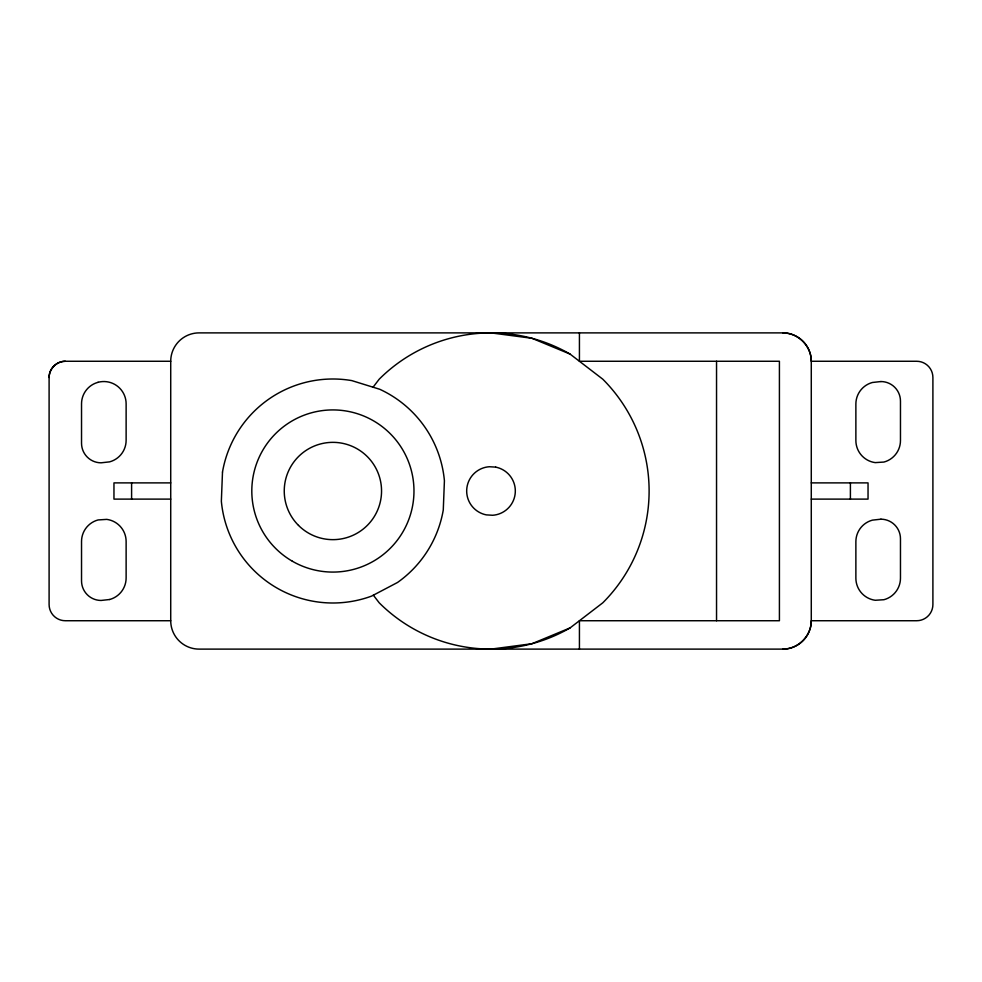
<?xml version="1.0" encoding="UTF-8"?>
<svg xmlns="http://www.w3.org/2000/svg" width="982" height="982" viewBox="0 0 982 982"><rect width="100%" height="100%" fill="white"/><g stroke="black" fill="none" stroke-linecap="round" stroke-linejoin="round"><path stroke-width="1.47" d="M170.721 620.734L65.315 620.734A16.215 16.215 0 0 1 49.1 604.519L49.1 377.481C49.051 368.802 56.637 361.216 65.315 361.266L170.721 361.266A28.38 28.38 0 0 1 199.1 332.886L782.899 332.886C798.084 332.8 811.365 346.081 811.279 361.266L811.279 620.734C811.365 635.919 798.084 649.2 782.899 649.114L199.1 649.114A28.38 28.38 0 0 1 170.721 620.734L170.721 361.266M373.062 387.203L379.199 379.199A158.114 158.114 0 0 1 570.051 354.072L602.801 379.199A158.114 158.114 0 0 1 602.801 602.801L570.051 627.928L531.925 643.726L491 649.114M170.721 482.886L113.961 482.886L113.961 499.114L170.721 499.114M811.279 482.886L868.039 482.886L868.039 499.114L811.279 499.114M491 332.886L531.925 338.274L570.051 354.072M373.356 595.19L379.199 602.801A158.114 158.114 0 0 0 570.051 627.928M850.4 482.886L850.4 499.114M716.541 361.266L716.541 620.734M579.429 332.886L579.429 361.266L779.413 361.266L779.413 620.734L579.429 620.734L579.429 649.114M131.6 482.886L131.6 499.114M782.899 649.114A28.38 28.38 0 0 0 811.279 620.734L916.685 620.734A16.215 16.215 0 0 0 932.9 604.519L932.9 377.481A16.215 16.215 0 0 0 916.685 361.266L811.279 361.266A28.38 28.38 0 0 0 782.899 332.886M49.1 377.481A16.215 16.215 0 0 1 65.315 361.266M222.497 472.047L221.355 501.262A112.009 112.009 0 0 0 371.662 596.074L397.538 582.461A112.009 112.009 0 0 0 443.275 509.953L444.416 480.738A112.009 112.009 0 0 0 379.764 389.277L351.838 380.611A112.009 112.009 0 0 0 222.497 472.047M98.065 382.293L95.303 383.238A22.304 22.304 0 0 0 81.531 403.835L81.531 443.238A19.579 19.579 0 0 0 101.048 462.817L109.603 461.859A22.304 22.304 0 0 0 126.126 440.329L126.126 403.835A22.304 22.304 0 0 0 98.065 382.293M880.952 381.544L872.397 382.489A22.304 22.304 0 0 0 855.874 404.032L855.874 440.513A22.304 22.304 0 0 0 875.257 462.62L883.935 462.056A22.304 22.304 0 0 0 900.469 440.513L900.469 401.122A19.579 19.579 0 0 0 880.952 381.544M109.603 599.511L101.048 600.456A19.579 19.579 0 0 1 81.531 580.878L81.531 541.487A22.304 22.304 0 0 1 98.065 519.944L106.743 519.38A22.304 22.304 0 0 1 126.126 541.487L126.126 577.968A22.304 22.304 0 0 1 109.603 599.511M880.952 519.183L872.397 520.141A22.304 22.304 0 0 0 855.874 541.671L855.874 578.165A22.304 22.304 0 0 0 875.257 600.272L883.935 599.707A22.304 22.304 0 0 0 900.469 578.165L900.469 538.762A19.579 19.579 0 0 0 880.952 519.183M495.689 467.125L489.343 466.732A24.329 24.329 0 0 0 486.311 514.875L492.657 515.268A24.329 24.329 0 0 0 495.689 467.125M292.354 561.225A81.089 81.089 0 0 0 413.974 491A81.089 81.089 0 0 0 292.354 420.775A81.089 81.089 0 0 0 292.354 561.225M298.491 525.395A48.646 48.646 0 0 0 379.887 503.594A48.646 48.646 0 0 0 320.292 444.011A48.646 48.646 0 0 0 298.491 525.395"/></g></svg>
